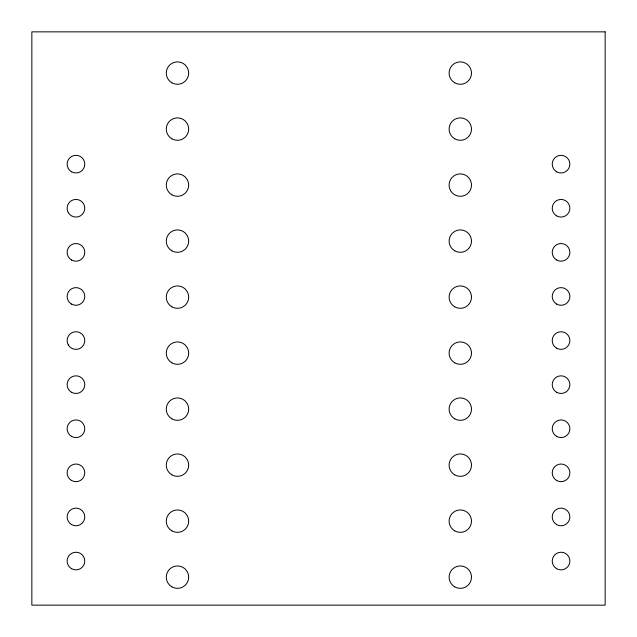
<?xml version="1.0" encoding="UTF-8"?>
<svg xmlns="http://www.w3.org/2000/svg" width="637" height="637" viewBox="0 0 637 637"><rect width="100%" height="100%" fill="white"/><g stroke="black" fill="none" stroke-linecap="round" stroke-linejoin="round"><path stroke-width="0.96" d="M605.15 31.85L31.85 31.85L31.85 605.15L605.15 605.15L605.15 31.85M171.871 82.786A11.203 11.203 0 0 0 188.671 73.08A11.203 11.203 0 0 0 171.871 63.381A11.203 11.203 0 0 0 171.871 82.786M171.871 138.794A11.203 11.203 0 0 0 188.671 129.088A11.203 11.203 0 0 0 171.871 119.39A11.203 11.203 0 0 0 171.871 138.794M171.871 194.795A11.203 11.203 0 0 0 188.671 185.096A11.203 11.203 0 0 0 171.871 175.398A11.203 11.203 0 0 0 171.871 194.795M171.871 250.803A11.203 11.203 0 0 0 188.671 241.105A11.203 11.203 0 0 0 171.871 231.406A11.203 11.203 0 0 0 171.871 250.803M171.871 306.811A11.203 11.203 0 0 0 188.671 297.113A11.203 11.203 0 0 0 171.871 287.414A11.203 11.203 0 0 0 171.871 306.811M171.871 362.819A11.203 11.203 0 0 0 188.671 353.121A11.203 11.203 0 0 0 171.871 343.415A11.203 11.203 0 0 0 171.871 362.819M171.871 418.827A11.203 11.203 0 0 0 188.671 409.129A11.203 11.203 0 0 0 171.871 399.423A11.203 11.203 0 0 0 171.871 418.827M171.871 474.836A11.203 11.203 0 0 0 188.671 465.129A11.203 11.203 0 0 0 171.871 455.431A11.203 11.203 0 0 0 171.871 474.836M171.871 530.844A11.203 11.203 0 0 0 188.671 521.138A11.203 11.203 0 0 0 171.871 511.439A11.203 11.203 0 0 0 171.871 530.844M171.871 586.844A11.203 11.203 0 0 0 188.671 577.146A11.203 11.203 0 0 0 171.871 567.448A11.203 11.203 0 0 0 171.871 586.844M454.707 82.786A11.203 11.203 0 0 0 471.507 73.08A11.203 11.203 0 0 0 454.707 63.381A11.203 11.203 0 0 0 454.707 82.786M454.707 138.794A11.203 11.203 0 0 0 471.507 129.088A11.203 11.203 0 0 0 454.707 119.39A11.203 11.203 0 0 0 454.707 138.794M450.606 190.702A11.203 11.203 0 0 0 470.002 190.702A11.203 11.203 0 0 0 460.304 173.893A11.203 11.203 0 0 0 450.606 190.702M454.707 250.803A11.203 11.203 0 0 0 471.507 241.105A11.203 11.203 0 0 0 454.707 231.406A11.203 11.203 0 0 0 454.707 250.803M454.707 306.811A11.203 11.203 0 0 0 471.507 297.113A11.203 11.203 0 0 0 454.707 287.414A11.203 11.203 0 0 0 454.707 306.811M454.707 362.819A11.203 11.203 0 0 0 471.507 353.121A11.203 11.203 0 0 0 454.707 343.415A11.203 11.203 0 0 0 454.707 362.819M454.707 418.827A11.203 11.203 0 0 0 471.507 409.129A11.203 11.203 0 0 0 454.707 399.423A11.203 11.203 0 0 0 454.707 418.827M454.707 474.836A11.203 11.203 0 0 0 471.507 465.129A11.203 11.203 0 0 0 454.707 455.431A11.203 11.203 0 0 0 454.707 474.836M454.707 530.844A11.203 11.203 0 0 0 471.507 521.138A11.203 11.203 0 0 0 454.707 511.439A11.203 11.203 0 0 0 454.707 530.844M454.707 586.844A11.203 11.203 0 0 0 471.507 577.146A11.203 11.203 0 0 0 454.707 567.448A11.203 11.203 0 0 0 454.707 586.844M71.543 171.791A8.822 8.822 0 0 0 84.769 164.147A8.822 8.822 0 0 0 71.543 156.511A8.822 8.822 0 0 0 71.543 171.791M68.31 212.662A8.822 8.822 0 0 0 83.59 212.662A8.822 8.822 0 0 0 75.946 199.429A8.822 8.822 0 0 0 68.31 212.662M71.543 259.992A8.822 8.822 0 0 0 84.769 252.348A8.822 8.822 0 0 0 71.543 244.712A8.822 8.822 0 0 0 71.543 259.992M71.543 304.088A8.822 8.822 0 0 0 84.769 296.452A8.822 8.822 0 0 0 71.543 288.808A8.822 8.822 0 0 0 71.543 304.088M68.31 344.959A8.822 8.822 0 0 0 83.59 344.959A8.822 8.822 0 0 0 75.946 331.734A8.822 8.822 0 0 0 68.31 344.959M71.543 392.288A8.822 8.822 0 0 0 84.769 384.652A8.822 8.822 0 0 0 71.543 377.008A8.822 8.822 0 0 0 71.543 392.288M71.543 436.385A8.822 8.822 0 0 0 84.769 428.749A8.822 8.822 0 0 0 71.543 421.113A8.822 8.822 0 0 0 71.543 436.385M71.543 480.489A8.822 8.822 0 0 0 84.769 472.853A8.822 8.822 0 0 0 71.543 465.209A8.822 8.822 0 0 0 71.543 480.489M71.543 524.585A8.822 8.822 0 0 0 84.769 516.949A8.822 8.822 0 0 0 71.543 509.313A8.822 8.822 0 0 0 71.543 524.585M71.543 568.69A8.822 8.822 0 0 0 84.769 561.054A8.822 8.822 0 0 0 71.543 553.41A8.822 8.822 0 0 0 71.543 568.69M556.642 568.69A8.822 8.822 0 0 0 569.868 561.054A8.822 8.822 0 0 0 556.642 553.41A8.822 8.822 0 0 0 556.642 568.69M556.642 524.585A8.822 8.822 0 0 0 569.868 516.949A8.822 8.822 0 0 0 556.642 509.313A8.822 8.822 0 0 0 556.642 524.585M556.642 480.489A8.822 8.822 0 0 0 569.868 472.853A8.822 8.822 0 0 0 556.642 465.209A8.822 8.822 0 0 0 556.642 480.489M556.642 436.385A8.822 8.822 0 0 0 569.868 428.749A8.822 8.822 0 0 0 556.642 421.113A8.822 8.822 0 0 0 556.642 436.385M556.642 392.288A8.822 8.822 0 0 0 569.868 384.652A8.822 8.822 0 0 0 556.642 377.008A8.822 8.822 0 0 0 556.642 392.288M556.642 348.192A8.822 8.822 0 0 0 569.868 340.548A8.822 8.822 0 0 0 556.642 332.912A8.822 8.822 0 0 0 556.642 348.192M556.642 304.088A8.822 8.822 0 0 0 569.868 296.452A8.822 8.822 0 0 0 556.642 288.808A8.822 8.822 0 0 0 556.642 304.088M556.642 259.992A8.822 8.822 0 0 0 569.868 252.348A8.822 8.822 0 0 0 556.642 244.712A8.822 8.822 0 0 0 556.642 259.992M556.642 215.887A8.822 8.822 0 0 0 569.868 208.251A8.822 8.822 0 0 0 556.642 200.615A8.822 8.822 0 0 0 556.642 215.887M556.642 171.791A8.822 8.822 0 0 0 569.868 164.147A8.822 8.822 0 0 0 556.642 156.511A8.822 8.822 0 0 0 556.642 171.791"/></g></svg>
